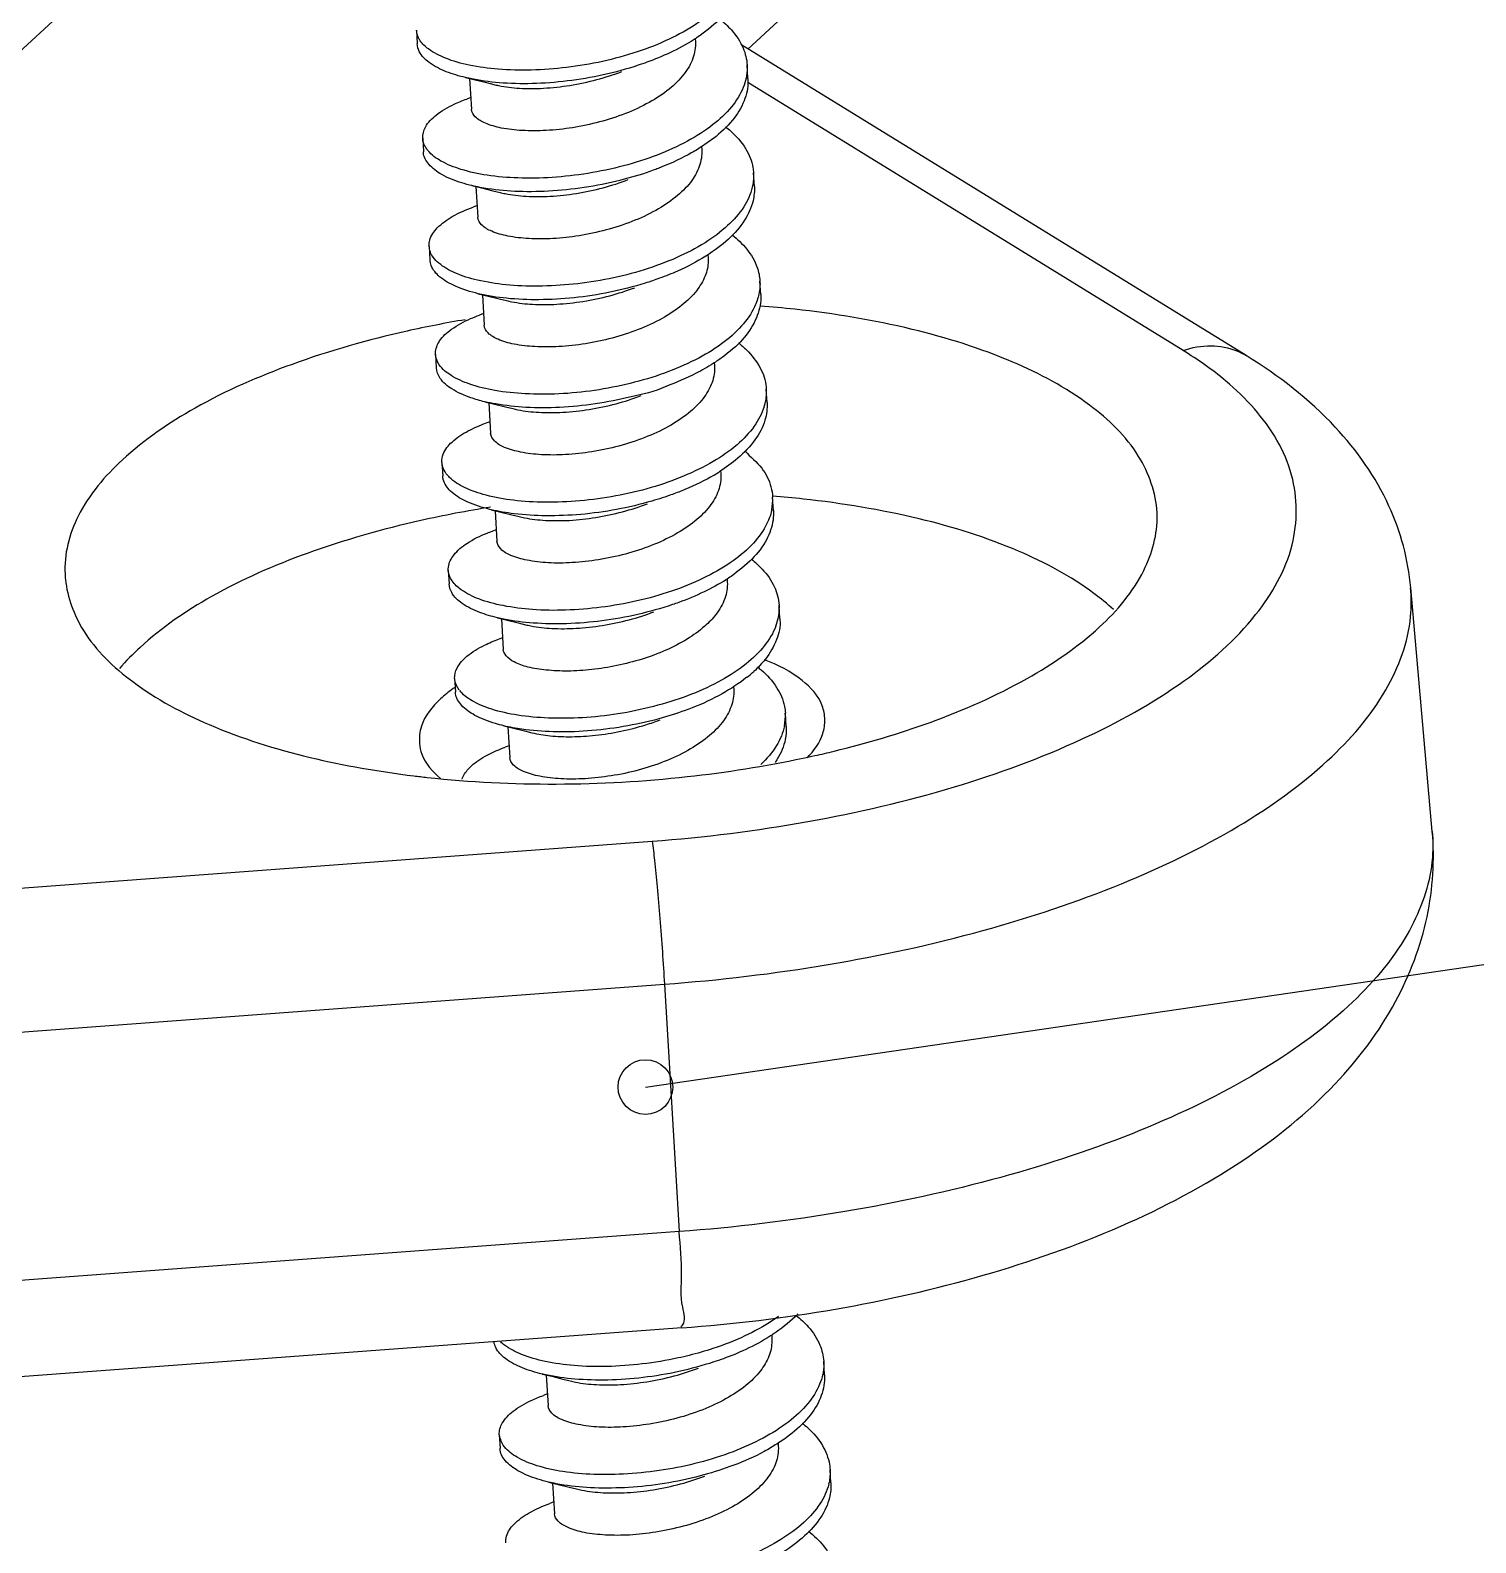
# Model space of a CAD drawing. Header units: millimetres. Extents: x 1603 to 1978, y -231 to 30.
# Drawn here: x 1827.91 to 1837.16, y -204.8 to -195.12 of the extents above; entities that cross this region are included whole.
import ezdxf

# ---------------------------------------------------------------- set-up
doc = ezdxf.new("R2010")
doc.units = ezdxf.units.MM
doc.layers.add('3_ALL_AXES', color=7, linetype='Continuous')
doc.layers.add('from', color=7, linetype='Continuous', lineweight=13)
doc.styles.get("Standard").update_dxf_attribs({"font": 'txt', "bigfont": 'gbcbig.shx'})
doc.dimstyles.new('ISO', dxfattribs={"dimscale": 0.6, "dimtxt": 2.5, "dimasz": 2.5, "dimexe": 1.25, "dimexo": 0.625, "dimtad": 0, "dimdsep": 46, "dimtxsty": 'Standard', "dimblk": 'OPEN', "dimcen": 0, "dimclrd": 4, "dimclre": 4, "dimadec": 0, "dimazin": 0, "dimtfac": 1, "dimtofl": 0, "dimtmove": 0, "dimatfit": 3, "dimfxl": 1, "dimarcsym": 0})

# ---------------------------------------------------------------- blocks, each defined once
blk = doc.blocks.new('_Open')
at = {"color": 0, "linetype": 'ByBlock', "lineweight": -2}
for p, q in [((-1, 0.167), (0, 0)), ((-1, -0.167), (0, 0)), ((0, 0), (-1, 0))]:
    blk.add_line(p, q, dxfattribs=at)
blk = doc.blocks.new('*u142')
at = {"color": 7, "linetype": 'Continuous'}
for p, q in [((5.326, 42.319), (1.237, 38.539)), ((-2.19, 41.503), (-20.733, 24.361)), ((-1.795, 38.711), (-1.788, 38.587)), ((5.791, 35.736), (1.17, 38.581)), ((1.236, 38.27), (1.229, 38.394)), ((5.214, 35.783), (1.235, 38.232)), ((-1.298, 38.095), (-1.334, 38.082)), ((-1.736, 37.723), (-1.729, 37.599)), ((1.295, 37.282), (1.287, 37.406)), ((-1.239, 37.108), (-1.275, 37.094)), ((-1.678, 36.735), (-1.671, 36.612)), ((1.353, 36.295), (1.346, 36.418)), ((-1.181, 36.12), (-1.217, 36.107)), ((-1.62, 35.747), (-1.613, 35.624)), ((1.411, 35.307), (1.404, 35.43)), ((-1.123, 35.132), (-1.159, 35.119)), ((-1.561, 34.76), (-1.554, 34.636)), ((1.47, 34.319), (1.462, 34.443)), ((-1.064, 34.144), (-1.1, 34.131)), ((-1.503, 33.772), (-1.496, 33.648)), ((7.493, 31.385), (7.296, 33.614)), ((1.528, 33.331), (1.521, 33.455)), ((-1.006, 33.157), (-1.042, 33.143)), ((-1.445, 32.784), (-1.438, 32.661)), ((1.586, 32.344), (1.579, 32.467)), ((-0.948, 32.169), (-0.984, 32.156)), ((-10.703, 30.477), (0.362, 31.297)), ((-10.591, 29.168), (0.473, 29.989)), ((0.473, 29.989), (0.609, 27.727)), ((0.609, 27.727), (-10.418, 26.91)), ((0.632, 26.847), (-10.395, 26.029)), ((1.936, 26.417), (1.929, 26.541)), ((-0.598, 26.243), (-0.634, 26.229)), ((-1.037, 25.87), (-1.029, 25.746)), ((1.995, 25.429), (1.987, 25.553)), ((-0.539, 25.255), (-0.575, 25.242))]:
    blk.add_line(p, q, dxfattribs=at)
for points in [[(-1.345, 38.278), (-1.256, 38.256), (-1.155, 38.232), (-1.088, 38.215)], [(-1.287, 37.29), (-1.198, 37.269), (-1.097, 37.244), (-1.03, 37.227)], [(-1.229, 36.302), (-1.139, 36.281), (-1.039, 36.256), (-0.972, 36.239)], [(-1.17, 35.314), (-1.081, 35.293), (-0.98, 35.269), (-0.913, 35.252)], [(-1.112, 34.327), (-1.023, 34.305), (-0.922, 34.281), (-0.855, 34.264)], [(-1.054, 33.339), (-0.964, 33.318), (-0.864, 33.293), (-0.797, 33.276)], [(-0.995, 32.351), (-0.906, 32.33), (-0.805, 32.305), (-0.738, 32.288)], [(-0.645, 26.425), (-0.556, 26.404), (-0.455, 26.379), (-0.388, 26.362)], [(-0.587, 25.437), (-0.498, 25.416), (-0.397, 25.391), (-0.33, 25.374)]]:
    blk.add_lwpolyline(points, dxfattribs=at)
for centre, radius, start, end in [((-1.47, 37.785), 0.28, 217.5445, 218.9252), ((0.818, 37.381), 0.47, 346.947, 348.0167), ((-0.08, 38.129), 1.752, 302.0893, 302.3539), ((0.912, 35.411), 0.494, 343.2655, 348.0194), ((0.018, 36.185), 1.789, 300.5388, 302.3469), ((1.015, 34.416), 0.448, 348.369, 3.4565), ((1.009, 33.441), 0.514, 339.671, 347.9151), ((0.459, 33.755), 1.23, 308.6957, 312.5057), ((-0.708, 31.63), 1.3, 124.6457, 125.2359), ((-1.169, 32.855), 0.293, 217.3657, 221.0329), ((1.118, 32.441), 0.461, 348.5518, 3.2176), ((-0.271, 41.543), 9.699, 282.6264, 283.6854), ((-0.338, 41.839), 10.002, 281.9971, 282.63), ((-0.651, 41.489), 9.666, 263.0605, 263.795), ((-0.774, 25.929), 0.275, 217.4895, 218.2239), ((1.514, 25.529), 0.474, 346.4228, 348.0274)]:
    blk.add_arc(centre, radius, start, end, dxfattribs=at)
for points, start_tangent, end_tangent in [([(1.162, 39.264), (1.099, 39.102), (0.964, 38.929), (0.766, 38.769), (0.516, 38.629), (0.224, 38.513), (-0.093, 38.426), (-0.421, 38.371), (-0.744, 38.347), (-1.046, 38.355), (-1.312, 38.392), (-1.528, 38.455), (-1.685, 38.54), (-1.759, 38.613)], (-0.199291, -0.97994), (-0.567084, 0.82366)), ([(1.178, 39.258), (1.173, 39.158), (1.107, 38.978), (0.972, 38.805), (0.774, 38.646), (0.744, 38.626)], (0.058104, -0.998311), (-0.84344, -0.537224)), ([(0.978, 38.813), (1.085, 38.713), (1.193, 38.546), (1.229, 38.394)], (0.781244, -0.624226), (0.06143, -0.998111)), ([(-1.759, 38.613), (-1.775, 38.64), (-1.794, 38.711)], (-0.567084, 0.82366), (-0.072292, 0.997384)), ([(-1.345, 38.278), (-1.521, 38.332), (-1.678, 38.417), (-1.768, 38.517), (-1.787, 38.587)], (-0.973329, 0.229414), (-0.072292, 0.997384)), ([(0.744, 38.626), (0.523, 38.505), (0.313, 38.418)], (-0.84344, -0.537224), (-0.939343, -0.342979)), ([(0.756, 38.605), (0.733, 38.454), (0.651, 38.308)], (0.058889, -0.998265), (-0.61302, -0.790068)), ([(0.313, 38.418), (0.232, 38.39), (-0.086, 38.303), (-0.414, 38.247), (-0.737, 38.223), (-1.039, 38.231), (-1.304, 38.269), (-1.345, 38.278)], (-0.939343, -0.342979), (-0.973329, 0.229414)), ([(0.651, 38.308), (0.517, 38.173), (0.334, 38.051), (0.116, 37.949), (-0.121, 37.872), (-0.367, 37.82), (-0.607, 37.794), (-0.828, 37.794), (-1.019, 37.817), (-1.164, 37.861), (-1.256, 37.919), (-1.291, 37.988)], (-0.61302, -0.790068), (-0.057827, 0.998327)), ([(-1.088, 38.215), (-1.043, 38.205), (-0.853, 38.181), (-0.632, 38.181), (-0.391, 38.207), (-0.146, 38.259), (0.084, 38.333)], (0.968254, -0.24997), (0.933116, 0.359575)), ([(1.229, 38.394), (1.23, 38.369), (1.22, 38.273)], (0.06143, -0.998111), (-0.207005, -0.97834)), ([(1.22, 38.273), (1.194, 38.188), (1.087, 38.011), (0.914, 37.845), (0.684, 37.697), (0.408, 37.57), (0.099, 37.471), (-0.227, 37.402), (-0.554, 37.365), (-0.866, 37.36), (-1.148, 37.385), (-1.387, 37.439), (-1.57, 37.515), (-1.688, 37.609)], (-0.207005, -0.97834), (-0.62827, 0.777996)), ([(1.236, 38.27), (1.237, 38.245), (1.201, 38.065), (1.094, 37.888), (0.921, 37.722), (0.801, 37.638)], (0.06143, -0.998111), (-0.844139, -0.536124)), ([(-1.736, 37.723), (-1.711, 37.826), (-1.614, 37.935), (-1.45, 38.034), (-1.334, 38.082)], (-0.050388, 0.99873), (0.93938, 0.342878)), ([(1.032, 37.829), (1.079, 37.789), (1.215, 37.629), (1.282, 37.455), (1.287, 37.406)], (0.784127, -0.620601), (0.056208, -0.998419)), ([(-1.692, 37.615), (-1.736, 37.715), (-1.736, 37.723)], (-0.609339, 0.79291), (-0.050388, 0.99873)), ([(0.801, 37.638), (0.691, 37.573), (0.415, 37.447), (0.371, 37.43)], (-0.844139, -0.536124), (-0.939265, -0.343194)), ([(0.814, 37.617), (0.792, 37.466), (0.71, 37.32)], (0.058888, -0.998265), (-0.61302, -0.790068)), ([(-1.287, 37.29), (-1.38, 37.315), (-1.563, 37.392), (-1.681, 37.486), (-1.729, 37.592), (-1.729, 37.599)], (-0.973079, 0.230473), (-0.050388, 0.99873)), ([(0.371, 37.43), (0.106, 37.348), (-0.219, 37.279), (-0.547, 37.242), (-0.859, 37.236), (-1.141, 37.262), (-1.287, 37.29)], (-0.939265, -0.343194), (-0.973079, 0.230473)), ([(-1.03, 37.227), (-0.983, 37.217), (-0.792, 37.193), (-0.572, 37.193), (-0.331, 37.219), (-0.086, 37.271), (0.143, 37.345)], (0.968259, -0.249949), (0.933112, 0.359585)), ([(1.287, 37.406), (1.278, 37.284)], (0.056208, -0.998419), (-0.207628, -0.978208)), ([(1.276, 37.275), (1.198, 37.096), (1.051, 36.925), (0.844, 36.768), (0.585, 36.632), (0.288, 36.521), (-0.032, 36.439), (-0.361, 36.389), (-0.681, 36.371), (-0.978, 36.384), (-1.236, 36.426), (-1.443, 36.493), (-1.589, 36.581), (-1.641, 36.635)], (-0.225855, -0.974161), (-0.588226, 0.808697)), ([(0.71, 37.32), (0.575, 37.185), (0.394, 37.064), (0.176, 36.962), (-0.061, 36.885), (-0.307, 36.832), (-0.547, 36.806), (-0.768, 36.806), (-0.959, 36.829), (-1.106, 36.873), (-1.198, 36.931), (-1.233, 37.001)], (-0.61302, -0.790068), (-0.057925, 0.998321)), ([(1.295, 37.282), (1.283, 37.152), (1.205, 36.973), (1.059, 36.801), (0.858, 36.649)], (0.056208, -0.998419), (-0.844756, -0.535152)), ([(-1.677, 36.735), (-1.672, 36.792), (-1.604, 36.903), (-1.467, 37.007), (-1.275, 37.094)], (-0.057256, 0.99836), (0.939401, 0.342822)), ([(1.092, 36.84), (1.225, 36.71), (1.321, 36.541), (1.346, 36.418)], (0.783663, -0.621186), (0.061466, -0.998109)), ([(-1.641, 36.635), (-1.667, 36.683), (-1.677, 36.735)], (-0.588226, 0.808697), (-0.057256, 0.99836)), ([(-1.229, 36.302), (-1.436, 36.37), (-1.582, 36.457), (-1.659, 36.559), (-1.67, 36.612)], (-0.973168, 0.230094), (-0.057256, 0.99836)), ([(0.851, 36.645), (0.592, 36.508), (0.429, 36.443)], (-0.847218, -0.531246), (-0.939305, -0.343082)), ([(0.872, 36.63), (0.873, 36.601), (0.845, 36.464), (0.768, 36.332)], (0.061479, -0.998108), (-0.61302, -0.790068)), ([(0.429, 36.443), (0.296, 36.398), (-0.025, 36.316), (-0.353, 36.265), (-0.674, 36.247), (-0.97, 36.26), (-1.229, 36.302)], (-0.939305, -0.343082), (-0.973168, 0.230094)), ([(1.346, 36.418), (1.346, 36.362), (1.337, 36.299)], (0.061466, -0.998109), (-0.204518, -0.978863)), ([(1.337, 36.299), (1.297, 36.182), (1.178, 36.007), (0.995, 35.843), (0.756, 35.698), (0.473, 35.576), (0.161, 35.482), (-0.166, 35.418), (-0.492, 35.386), (-0.8, 35.387), (-1.076, 35.417), (-1.306, 35.475), (-1.478, 35.555), (-1.585, 35.651)], (-0.204518, -0.978863), (-0.556303, 0.83098)), ([(0.768, 36.332), (0.633, 36.197), (0.451, 36.075), (0.233, 35.974), (-0.004, 35.896), (-0.25, 35.844), (-0.491, 35.818), (-0.711, 35.818), (-0.902, 35.841), (-1.048, 35.885), (-1.139, 35.943), (-1.175, 36.013)], (-0.61302, -0.790068), (-0.057826, 0.998327)), ([(-0.972, 36.24), (-0.924, 36.229), (-0.732, 36.205), (-0.512, 36.206), (-0.272, 36.232), (-0.025, 36.284), (0.201, 36.357)], (0.968261, -0.24994), (0.933109, 0.359595)), ([(1.353, 36.295), (1.353, 36.239), (1.304, 36.059), (1.186, 35.883), (1.002, 35.72), (0.918, 35.663)], (0.061466, -0.998109), (-0.84373, -0.536767)), ([(-1.62, 35.747), (-1.62, 35.759), (-1.583, 35.87), (-1.474, 35.977), (-1.299, 36.074), (-1.217, 36.107)], (-0.070837, 0.997488), (0.939149, 0.343509)), ([(4.978, 34.278), (4.977, 34.302), (4.808, 34.815), (4.358, 35.284), (3.657, 35.677), (2.737, 35.976), (1.665, 36.16), (1.348, 36.189)], (-0.019138, 0.999817), (-0.997068, 0.076515)), ([(-1.349, 36.064), (-1.88, 35.96), (-2.931, 35.656), (-3.818, 35.256), (-4.481, 34.784)], (-0.985982, -0.166853), (-0.734307, -0.678818)), ([(1.15, 35.853), (1.223, 35.788), (1.348, 35.624), (1.403, 35.449), (1.404, 35.43)], (0.783347, -0.621585), (0.056869, -0.998382)), ([(5.214, 35.783), (5.47, 35.826), (5.707, 35.779), (5.791, 35.736)], (0.947593, 0.319479), (0.851127, -0.52496)), ([(-1.585, 35.651), (-1.62, 35.747)], (-0.556303, 0.83098), (-0.070837, 0.997488)), ([(5.603, 35.506), (5.214, 35.783)], (-0.766403, 0.64236), (-0.851599, 0.524193)), ([(7.296, 33.614), (7.097, 34.361), (6.606, 35.082), (5.791, 35.736)], (-0.087976, 0.996123), (-0.851599, 0.524193)), ([(-1.17, 35.314), (-1.298, 35.351), (-1.471, 35.431), (-1.577, 35.528), (-1.612, 35.624)], (-0.973237, 0.229805), (-0.070837, 0.997488)), ([(0.918, 35.663), (0.763, 35.574), (0.488, 35.455)], (-0.84373, -0.536767), (-0.939325, -0.34303)), ([(0.931, 35.642), (0.908, 35.491), (0.826, 35.344)], (0.058888, -0.998265), (-0.61302, -0.790068)), ([(0.488, 35.455), (0.481, 35.452), (0.168, 35.358), (-0.159, 35.295), (-0.485, 35.263), (-0.793, 35.263), (-1.069, 35.294), (-1.17, 35.314)], (-0.939325, -0.34303), (-0.973237, 0.229805)), ([(0.362, 31.297), (1.785, 31.476), (3.124, 31.793), (4.292, 32.231), (5.227, 32.765), (5.878, 33.368), (6.211, 34.005), (6.207, 34.643), (5.867, 35.248), (5.603, 35.506)], (0.997263, 0.073931), (-0.766403, 0.64236)), ([(1.404, 35.43), (1.394, 35.309)], (0.056869, -0.998382), (-0.207442, -0.978247)), ([(1.384, 35.269), (1.294, 35.091), (1.137, 34.921), (0.919, 34.768), (0.653, 34.636), (0.351, 34.529), (0.028, 34.453), (-0.3, 34.408), (-0.617, 34.395), (-0.908, 34.413), (-1.158, 34.46), (-1.356, 34.531), (-1.491, 34.622)], (-0.287826, -0.957683), (-0.713932, 0.700215)), ([(0.826, 35.344), (0.692, 35.21), (0.51, 35.088), (0.293, 34.987), (0.056, 34.909), (-0.19, 34.857), (-0.43, 34.831), (-0.651, 34.83), (-0.843, 34.854), (-0.989, 34.897), (-1.081, 34.956), (-1.116, 35.025)], (-0.61302, -0.790068), (-0.057935, 0.99832)), ([(-0.913, 35.252), (-0.867, 35.241), (-0.676, 35.218), (-0.455, 35.218), (-0.215, 35.244), (0.031, 35.296), (0.259, 35.37)], (0.968259, -0.249949), (0.933112, 0.359586)), ([(1.411, 35.307), (1.392, 35.145), (1.301, 34.967), (1.144, 34.798), (0.975, 34.674)], (0.056869, -0.998382), (-0.844685, -0.535264)), ([(-1.561, 34.76), (-1.549, 34.836), (-1.469, 34.946), (-1.321, 35.048), (-1.159, 35.119)], (-0.043651, 0.999047), (0.939573, 0.342347)), ([(1.207, 34.866), (1.21, 34.863), (1.363, 34.706), (1.447, 34.535), (1.462, 34.443)], (0.784264, -0.620428), (0.059259, -0.998243)), ([(-4.481, 34.784), (-4.886, 34.269), (-5.007, 33.737), (-5.003, 33.688)], (-0.734307, -0.678818), (0.101823, -0.994803)), ([(-1.521, 34.656), (-1.556, 34.726), (-1.561, 34.76)], (-0.602397, 0.798196), (-0.043651, 0.999047)), ([(-1.112, 34.327), (-1.151, 34.337), (-1.349, 34.408), (-1.483, 34.498), (-1.549, 34.602), (-1.554, 34.636)], (-0.972997, 0.230818), (-0.043651, 0.999047)), ([(-1.491, 34.622), (-1.521, 34.656)], (-0.713932, 0.700215), (-0.602397, 0.798196)), ([(0.927, 34.644), (0.661, 34.512), (0.546, 34.467)], (-0.861154, -0.508345), (-0.939267, -0.343187)), ([(0.989, 34.654), (0.967, 34.503), (0.885, 34.357)], (0.058906, -0.998264), (-0.61302, -0.790068)), ([(0.546, 34.467), (0.359, 34.406), (0.036, 34.329), (-0.292, 34.284), (-0.61, 34.272), (-0.901, 34.29), (-1.112, 34.327)], (-0.939267, -0.343187), (-0.972997, 0.230818)), ([(4.4, 33.561), (3.709, 33.949), (2.801, 34.244), (1.743, 34.425), (1.463, 34.452)], (-0.802214, 0.597036), (-0.996815, 0.079752)), ([(-1.116, 34.35), (-1.754, 34.228), (-2.792, 33.928), (-3.667, 33.533), (-4.321, 33.068)], (-0.987768, -0.15593), (-0.734307, -0.678818)), ([(1.454, 34.325), (1.398, 34.176), (1.268, 34.002), (1.074, 33.841), (0.827, 33.7), (0.538, 33.582), (0.222, 33.493), (-0.106, 33.435), (-0.43, 33.409), (-0.733, 33.414), (-1.002, 33.45), (-1.223, 33.511), (-1.384, 33.595), (-1.468, 33.676)], (-0.20088, -0.979616), (-0.558843, 0.829274)), ([(0.885, 34.357), (0.751, 34.222), (0.57, 34.101), (0.353, 34), (0.116, 33.922), (-0.131, 33.869), (-0.37, 33.843), (-0.591, 33.842), (-0.783, 33.866), (-0.931, 33.91), (-1.023, 33.968), (-1.058, 34.037)], (-0.61302, -0.790068), (-0.058261, 0.998301)), ([(-0.855, 34.264), (-0.807, 34.253), (-0.615, 34.23), (-0.395, 34.23), (-0.155, 34.256), (0.091, 34.309), (0.318, 34.382)], (0.968261, -0.24994), (0.933108, 0.359595)), ([(1.47, 34.319), (1.466, 34.233), (1.406, 34.053), (1.275, 33.879), (1.082, 33.718), (1.036, 33.687)], (0.059259, -0.998243), (-0.843474, -0.53717)), ([(4.451, 33.255), (4.855, 33.771), (4.978, 34.278)], (0.734307, 0.678818), (-0.019138, 0.999817)), ([(-1.503, 33.772), (-1.502, 33.802), (-1.452, 33.913), (-1.332, 34.019), (-1.147, 34.114), (-1.1, 34.131)], (-0.0757, 0.997131), (0.939055, 0.343767)), ([(-1.468, 33.676), (-1.479, 33.694), (-1.503, 33.772)], (-0.558843, 0.829274), (-0.0757, 0.997131)), ([(1.269, 33.875), (1.366, 33.785), (1.479, 33.62), (1.521, 33.455)], (0.781723, -0.623626), (0.06039, -0.998175)), ([(-5.003, 33.688), (-4.839, 33.224), (-4.388, 32.755), (-3.688, 32.362), (-2.767, 32.063), (-1.818, 31.894)], (0.101823, -0.994803), (0.99267, -0.12086)), ([(-1.054, 33.339), (-1.216, 33.388), (-1.377, 33.471), (-1.472, 33.57), (-1.495, 33.648)], (-0.973334, 0.229394), (-0.0757, 0.997131)), ([(0.473, 29.989), (1.971, 30.169), (3.385, 30.48), (4.652, 30.908), (5.718, 31.433), (6.535, 32.033), (7.069, 32.681), (7.295, 33.35), (7.295, 33.614)], (0.997263, 0.073931), (-0.090999, 0.995851)), ([(1.036, 33.687), (0.835, 33.576), (0.604, 33.479)], (-0.843474, -0.53717), (-0.939351, -0.342957)), ([(1.048, 33.666), (1.025, 33.515), (0.943, 33.369)], (0.058942, -0.998261), (-0.61302, -0.790068)), ([(0.604, 33.479), (0.546, 33.459), (0.23, 33.37), (-0.098, 33.311), (-0.422, 33.285), (-0.726, 33.291), (-0.995, 33.326), (-1.054, 33.339)], (-0.939351, -0.342957), (-0.973334, 0.229394)), ([(4.579, 33.414), (4.4, 33.561)], (-0.736145, 0.676823), (-0.802214, 0.597036)), ([(-0.797, 33.276), (-0.748, 33.265), (-0.555, 33.242), (-0.335, 33.243), (-0.095, 33.269), (0.152, 33.321), (0.376, 33.394)], (0.968261, -0.249943), (0.933105, 0.359604)), ([(0.943, 33.369), (0.896, 33.314), (0.841, 33.262)], (-0.61302, -0.790068), (-0.749246, -0.662292)), ([(1.528, 33.331), (1.529, 33.32), (1.498, 33.139), (1.396, 32.962), (1.29, 32.848)], (0.06039, -0.998175), (-0.736536, -0.676398)), ([(1.521, 33.455), (1.521, 33.443), (1.511, 33.334)], (0.06039, -0.998175), (-0.208405, -0.978043)), ([(0.841, 33.262), (0.68, 33.144), (0.485, 33.042), (0.268, 32.961), (0.038, 32.902), (-0.192, 32.865), (-0.41, 32.852), (-0.608, 32.861), (-0.776, 32.889), (-0.9, 32.935), (-0.975, 32.992), (-1, 33.05)], (-0.749246, -0.662292), (-0.084626, 0.996413)), ([(1.491, 33.263), (1.389, 33.085), (1.22, 32.918)], (-0.346632, -0.938001), (-0.779866, -0.625947)), ([(2.024, 32.12), (2.901, 32.383), (3.788, 32.784), (4.451, 33.255)], (0.971591, 0.236664), (0.734307, 0.678818)), ([(-4.321, 33.068), (-4.508, 32.876)], (-0.734307, -0.678818), (-0.649647, -0.760236)), ([(-1.445, 32.784), (-1.423, 32.879), (-1.332, 32.988), (-1.172, 33.088), (-1.042, 33.144)], (-0.044218, 0.999022), (0.939474, 0.342621)), ([(1.22, 32.918), (0.994, 32.768), (0.721, 32.64), (0.414, 32.539), (0.089, 32.467), (-0.238, 32.428), (-0.552, 32.421), (-0.837, 32.444), (-1.08, 32.495), (-1.267, 32.57), (-1.39, 32.663)], (-0.779866, -0.625947), (-0.656138, 0.754641)), ([(1.939, 32.409), (1.916, 32.534), (1.732, 32.767), (1.388, 32.955)], (-0.019545, 0.999809), (-0.934376, 0.356288)), ([(-1.402, 32.678), (-1.443, 32.769), (-1.445, 32.784)], (-0.606495, 0.795087), (-0.044218, 0.999022)), ([(1.227, 32.795), (1.001, 32.645), (0.728, 32.516), (0.663, 32.492)], (-0.779866, -0.625947), (-0.939261, -0.343204)), ([(1.323, 32.89), (1.358, 32.862), (1.499, 32.702), (1.571, 32.529), (1.579, 32.467)], (0.784265, -0.620426), (0.056802, -0.998385)), ([(-1.458, 32.691), (-1.574, 32.598)], (-0.816772, -0.57696), (-0.734307, -0.678818)), ([(-0.995, 32.351), (-1.072, 32.372), (-1.26, 32.447), (-1.383, 32.54), (-1.436, 32.645), (-1.437, 32.661)], (-0.973024, 0.230703), (-0.044218, 0.999022)), ([(1.106, 32.679), (1.083, 32.528), (1.001, 32.381)], (0.058907, -0.998263), (-0.61302, -0.790068)), ([(-1.574, 32.598), (-1.749, 32.347), (-1.766, 32.19)], (-0.734307, -0.678818), (0.08664, -0.99624)), ([(0.663, 32.492), (0.421, 32.415), (0.096, 32.344), (-0.231, 32.304), (-0.545, 32.297), (-0.83, 32.32), (-0.995, 32.351)], (-0.939261, -0.343204), (-0.973024, 0.230703)), ([(1.001, 32.381), (0.867, 32.247), (0.687, 32.126), (0.47, 32.024), (0.233, 31.946), (-0.014, 31.894), (-0.253, 31.868), (-0.474, 31.867), (-0.667, 31.89), (-0.814, 31.934), (-0.906, 31.992), (-0.941, 32.062)], (-0.61302, -0.790068), (-0.058282, 0.9983)), ([(-0.738, 32.288), (-0.573, 32.26), (-0.375, 32.252), (-0.156, 32.265), (0.073, 32.301), (0.303, 32.361), (0.434, 32.406)], (0.968444, -0.24923), (0.933103, 0.359609)), ([(1.778, 32.06), (1.921, 32.28), (1.939, 32.409)], (0.703737, 0.710461), (-0.019545, 0.999809)), ([(1.57, 32.35), (1.498, 32.17), (1.355, 31.998)], (-0.198396, -0.980122), (-0.723914, -0.68989)), ([(1.586, 32.344), (1.578, 32.226), (1.505, 32.047), (1.485, 32.016)], (0.056802, -0.998385), (-0.563915, -0.825833)), ([(-1.766, 32.19), (-1.745, 32.093), (-1.574, 31.87)], (0.08664, -0.99624), (0.772214, -0.635363)), ([(-1.377, 31.864), (-1.32, 31.956), (-1.188, 32.061), (-0.992, 32.153), (-0.984, 32.156)], (0.317966, 0.948102), (0.939237, 0.343268)), ([(-1.695, 31.879), (-0.516, 31.819), (0.682, 31.887), (1.741, 32.056)], (0.994137, -0.108125), (0.978156, 0.207873)), ([(0.362, 31.297), (0.382, 31.122), (0.406, 30.88), (0.431, 30.591), (0.454, 30.284), (0.473, 29.989)], (0.137052, -0.990564), (0.059936, -0.998202)), ([(0.632, 26.847), (2.037, 27.019), (3.387, 27.328), (4.646, 27.777), (5.761, 28.378), (6.604, 29.077), (7.157, 29.83), (7.445, 30.606), (7.493, 31.385)], (0.997263, 0.073931), (-0.087976, 0.996123)), ([(7.492, 31.385), (7.491, 31.119), (7.485, 31.065)], (0.090999, -0.995851), (-0.136453, -0.990646)), ([(7.485, 31.065), (7.263, 30.444), (6.725, 29.789), (5.901, 29.184), (4.826, 28.654), (3.547, 28.223), (2.121, 27.91), (0.609, 27.727)], (-0.136453, -0.990646), (-0.997263, -0.073931)), ([(0.624, 26.859), (0.639, 26.873), (0.64, 27.036), (0.63, 27.33), (0.609, 27.727)], (0.851579, 0.524226), (-0.059936, 0.998202)), ([(1.693, 26.974), (1.667, 26.948), (1.468, 26.789), (1.444, 26.773)], (-0.687078, -0.726584), (-0.843426, -0.537246)), ([(1.517, 26.951), (1.461, 26.913), (1.209, 26.773), (0.917, 26.658), (0.7, 26.595)], (-0.809258, -0.587454), (-0.97004, -0.242946)), ([(1.677, 26.961), (1.788, 26.856), (1.895, 26.689), (1.929, 26.541)], (0.78169, -0.623667), (0.061625, -0.998099)), ([(-0.645, 26.425), (-0.826, 26.481), (-0.981, 26.566), (-1.069, 26.666), (-1.085, 26.719)], (-0.97332, 0.229453), (-0.15019, 0.988657)), ([(0.7, 26.595), (0.599, 26.572), (0.271, 26.517), (-0.052, 26.494), (-0.353, 26.502), (-0.618, 26.54), (-0.833, 26.604), (-0.988, 26.689), (-1.024, 26.719)], (-0.97004, -0.242946), (-0.722715, 0.691146)), ([(1.444, 26.773), (1.216, 26.649), (1.013, 26.565)], (-0.843426, -0.537246), (-0.939339, -0.34299)), ([(1.456, 26.752), (1.456, 26.727), (1.429, 26.588), (1.351, 26.455)], (0.061457, -0.99811), (-0.61302, -0.790068)), ([(1.013, 26.565), (0.924, 26.535), (0.606, 26.448), (0.278, 26.393), (-0.045, 26.37), (-0.346, 26.379), (-0.61, 26.417), (-0.645, 26.425)], (-0.939339, -0.34299), (-0.97332, 0.229453)), ([(1.92, 26.421), (1.892, 26.331), (1.783, 26.154), (1.609, 25.989), (1.377, 25.84), (1.1, 25.715), (0.791, 25.616), (0.465, 25.548), (0.138, 25.512), (-0.173, 25.507), (-0.455, 25.533), (-0.692, 25.587), (-0.873, 25.664), (-0.99, 25.759)], (-0.206744, -0.978395), (-0.618727, 0.785606)), ([(1.351, 26.455), (1.217, 26.32), (1.038, 26.2), (0.823, 26.099), (0.586, 26.021), (0.337, 25.968), (0.097, 25.941), (-0.123, 25.94), (-0.316, 25.964), (-0.465, 26.008), (-0.557, 26.067), (-0.591, 26.136)], (-0.61302, -0.790068), (-0.060129, 0.998191)), ([(-0.388, 26.362), (-0.341, 26.351), (-0.148, 26.328), (0.072, 26.328), (0.313, 26.355), (0.563, 26.408), (0.784, 26.48)], (0.968267, -0.249916), (0.933099, 0.359618)), ([(1.936, 26.417), (1.937, 26.388), (1.899, 26.207), (1.791, 26.031), (1.616, 25.865), (1.501, 25.785)], (0.061625, -0.998099), (-0.844078, -0.536221)), ([(1.929, 26.541), (1.93, 26.511), (1.92, 26.421)], (0.061625, -0.998099), (-0.206744, -0.978395)), ([(-1.037, 25.87), (-1.009, 25.976), (-0.911, 26.084), (-0.745, 26.183), (-0.634, 26.229)], (-0.053136, 0.998587), (0.939346, 0.34297)), ([(-0.992, 25.762), (-1.036, 25.865), (-1.037, 25.87)], (-0.608606, 0.793472), (-0.053136, 0.998587)), ([(1.732, 25.976), (1.783, 25.933), (1.917, 25.772), (1.982, 25.598), (1.987, 25.553)], (0.784059, -0.620687), (0.056113, -0.998424)), ([(-0.587, 25.437), (-0.685, 25.464), (-0.866, 25.541), (-0.983, 25.635), (-1.029, 25.742), (-1.029, 25.746)], (-0.9731, 0.230383), (-0.053136, 0.998587)), ([(1.501, 25.785), (1.385, 25.717), (1.108, 25.591), (1.071, 25.578)], (-0.844078, -0.536221), (-0.93927, -0.34318)), ([(1.514, 25.764), (1.492, 25.613), (1.409, 25.467)], (0.059145, -0.998249), (-0.61302, -0.790068)), ([(1.071, 25.578), (0.799, 25.493), (0.473, 25.424), (0.146, 25.388), (-0.166, 25.384), (-0.448, 25.41), (-0.587, 25.437)], (-0.93927, -0.34318), (-0.9731, 0.230383)), ([(1.409, 25.467), (1.275, 25.332), (1.096, 25.212), (0.881, 25.111), (0.644, 25.033), (0.394, 24.98), (0.153, 24.953), (-0.067, 24.953), (-0.26, 24.976), (-0.408, 25.021), (-0.499, 25.08), (-0.533, 25.148)], (-0.61302, -0.790068), (-0.061754, 0.998091)), ([(-0.33, 25.374), (-0.281, 25.363), (-0.088, 25.34), (0.133, 25.341), (0.373, 25.367), (0.621, 25.42), (0.843, 25.492)], (0.96826, -0.249946), (0.9331, 0.359617)), ([(1.987, 25.553), (1.978, 25.431)], (0.056113, -0.998424), (-0.207444, -0.978247)), ([(1.975, 25.418), (1.895, 25.239), (1.747, 25.068), (1.538, 24.912), (1.278, 24.776), (0.981, 24.666), (0.66, 24.585), (0.331, 24.535), (0.011, 24.518), (-0.284, 24.531), (-0.542, 24.574), (-0.747, 24.642), (-0.892, 24.73), (-0.94, 24.782)], (-0.234757, -0.972054), (-0.590848, 0.806783)), ([(1.995, 25.429), (1.982, 25.294), (1.902, 25.115), (1.754, 24.945), (1.558, 24.796)], (0.056113, -0.998424), (-0.844787, -0.535103)), ([(-0.977, 24.882), (-0.971, 24.942), (-0.902, 25.052), (-0.763, 25.156), (-0.575, 25.242)], (-0.05492, 0.998491), (0.939445, 0.342699)), ([(1.791, 24.987), (1.928, 24.853), (2.022, 24.683), (2.046, 24.565)], (0.783858, -0.620941), (0.061252, -0.998122))]:
    blk.add_spline(points, degree=3, dxfattribs=dict(at, start_tangent=start_tangent, end_tangent=end_tangent))
at = {"layer": '3_ALL_AXES', "color": 7, "linetype": 'Continuous'}
for p, q in [((0.754, 38.635), (0.756, 38.605)), ((-1.308, 38.269), (-1.291, 37.988)), ((0.812, 37.652), (0.814, 37.617)), ((-1.25, 37.281), (-1.233, 37.001)), ((0.871, 36.66), (0.873, 36.629)), ((-1.191, 36.293), (-1.175, 36.013)), ((0.929, 35.675), (0.931, 35.642)), ((-1.133, 35.306), (-1.116, 35.025)), ((0.987, 34.687), (0.989, 34.654)), ((-1.075, 34.318), (-1.058, 34.037)), ((1.046, 33.697), (1.048, 33.666)), ((-1.016, 33.33), (-1, 33.05)), ((1.104, 32.713), (1.106, 32.679)), ((-0.958, 32.342), (-0.941, 32.062)), ((1.454, 26.781), (1.456, 26.752)), ((-0.608, 26.416), (-0.591, 26.136)), ((1.512, 25.799), (1.514, 25.764)), ((-0.55, 25.428), (-0.533, 25.148))]:
    blk.add_line(p, q, dxfattribs=at)
at = {"layer": 'from'}
blk.add_leader([(0.299, 29.049), (15.395, 31.255)], dimstyle='ISO', override={"dimscale": 1, "dimasz": 1, "dimexo": 0.125, "dimadec": 2, "dimazin": 2, "dimldrblk": 'Small'}, dxfattribs=at)

msp = doc.modelspace()

# ---------------------------------------------------------------- block references
at = {"xscale": 0.7, "yscale": 0.7, "zscale": 0.7}
msp.add_blockref('*u142', (1831.6405, -222.2185), dxfattribs=at)

doc.saveas('drawing.dxf')
